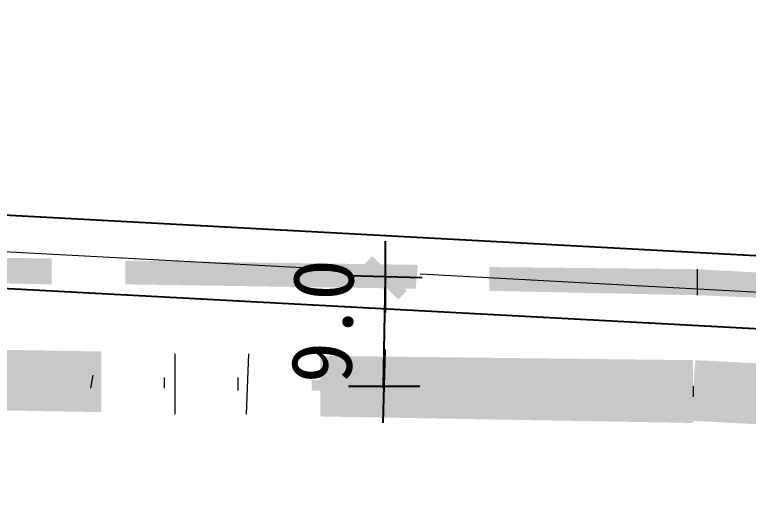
# Model space of a CAD drawing. Header units: millimetres. Extents: x 1542 to 2698, y 1376 to 2197.
# Drawn here: x 1645.4 to 1705.6, y 1775.2 to 1814.6 of the extents above; entities that cross this region are included whole.
import ezdxf

# ---------------------------------------------------------------- set-up
doc = ezdxf.new("R2010")
doc.units = ezdxf.units.MM
doc.linetypes.add('PDF_IMPORT', pattern=[1, 0.8, -0.2])
for name, color, linetype in [('PDF_0', 7, 'Continuous'), ('PDF_0-道路边线', 3, 'Continuous'), ('PDF_DM-尺寸标注', 7, 'Continuous'), ('PDF_ROAD-CENT', 6, 'Continuous'), ('PDF_文字', 5, 'Continuous'), ('PDF_绿线', 3, 'Continuous')]:
    doc.layers.add(name, color=color, linetype=linetype)
doc.styles.add('PDF SimSun', font='')
doc.styles.get('PDF SimSun').set_extended_font_data('SimSun')

msp = doc.modelspace()

# ---------------------------------------------------------------- hatches: boundary and pattern name
at = {"layer": 'PDF_0', "transparency": 33554559}
for color, points in [(2, [(1648.394, 1792.403), (1648.394, 1794.538), (1631.313, 1794.716), (1631.313, 1792.758)]), (2, [(1678.286, 1792.047), (1678.464, 1794.004), (1654.444, 1794.36), (1654.444, 1792.403)]), (256, [(1674.727, 1794.716), (1674.016, 1794.004), (1676.863, 1791.157), (1677.574, 1791.869)]), (2, [(1714.227, 1790.979), (1714.405, 1792.936), (1701.416, 1793.648), (1684.335, 1793.826), (1684.335, 1791.869), (1701.416, 1791.513)]), (1, [(1652.487, 1781.905), (1652.487, 1786.887), (1621.883, 1787.421), (1621.883, 1782.439)]), (1, [(1701.061, 1781.015), (1701.061, 1786.175), (1670.457, 1786.531), (1670.457, 1781.549)]), (256, [(1676.685, 1782.261), (1677.396, 1782.972), (1674.727, 1785.819), (1674.016, 1785.108)]), (1, [(1724.903, 1779.948), (1725.259, 1784.93), (1701.239, 1786.175), (1700.883, 1781.193)])]:
    msp.add_hatch(color=color, dxfattribs=at).paths.add_polyline_path(points)
at = {"layer": 'PDF_DM-尺寸标注', "transparency": 33554559}
msp.add_hatch(color=256, dxfattribs=at).paths.add_polyline_path([(1675.795, 1794.004), (1675.261, 1793.826), (1674.905, 1793.47), (1674.905, 1792.758), (1675.261, 1792.403), (1675.795, 1792.225), (1676.329, 1792.403), (1676.685, 1792.758), (1676.685, 1793.47), (1676.329, 1793.826)])
at = {"layer": 'PDF_绿线', "transparency": 33554559}
for points in [[(1597.685, 1785.819), (1597.685, 1784.752), (1645.725, 1784.04), (1645.725, 1784.93)], [(1669.745, 1784.574), (1669.745, 1783.684), (1701.061, 1783.15), (1746.076, 1780.837), (1746.076, 1781.727), (1701.061, 1784.04)]]:
    msp.add_hatch(color=256, dxfattribs=at).paths.add_polyline_path(points)

# ---------------------------------------------------------------- linework, layer by layer
at = {"layer": 'PDF_0', "lineweight": 25}
for points in [[(1675.795, 1795.961), (1675.795, 1790.09)], [(1678.82, 1792.936), (1672.77, 1793.114)], [(1675.617, 1781.015), (1675.795, 1787.065)], [(1672.77, 1784.04), (1678.642, 1784.04)]]:
    msp.add_lwpolyline(points, dxfattribs=at)
at = {"layer": 'PDF_0', "color": 2, "lineweight": 0}
msp.add_lwpolyline([(1701.416, 1791.513), (1701.416, 1793.648)], dxfattribs=at)
at = {"layer": 'PDF_0', "color": 1, "lineweight": 0}
for points in [[(1658.536, 1781.727), (1658.536, 1786.709)], [(1664.408, 1781.727), (1664.586, 1786.709)]]:
    msp.add_lwpolyline(points, dxfattribs=at)
at = {"layer": 'PDF_0-道路边线', "lineweight": 25}
msp.add_lwpolyline([(1602.311, 1794.36), (2033.072, 1771.229), (2169.898, 1711.446), (2558.847, 1690.45), (2569.878, 1894.177)], dxfattribs=at)
msp.add_lwpolyline([(1805.326, 1789.378), (1643.923, 1798.114, -0.414213), (1632.559, 1810.729), (1636.295, 1879.409)], format="xyb", dxfattribs=at)
at = {"layer": 'PDF_DM-尺寸标注', "lineweight": 25}
msp.add_lwpolyline([(1675.795, 1792.936), (1675.617, 1784.04), (1675.617, 1783.862)], dxfattribs=at)
at = {"layer": 'PDF_ROAD-CENT', "linetype": 'PDF_IMPORT', "lineweight": 0, "ltscale": 38.136194}
msp.add_lwpolyline([(1602.489, 1797.385), (2033.784, 1774.076), (2166.696, 1716.072), (2554.754, 1695.254), (2571.835, 2013.744), (2157.265, 2035.985), (2140.54, 1727.459)], dxfattribs=at)
at = {"layer": 'PDF_绿线', "lineweight": 0}
for points in [[(1651.775, 1784.93), (1651.597, 1783.862)], [(1657.646, 1784.752), (1657.646, 1783.862)], [(1663.696, 1784.752), (1663.696, 1783.684)], [(1701.061, 1784.04), (1701.061, 1783.15)]]:
    msp.add_lwpolyline(points, dxfattribs=at)

# ---------------------------------------------------------------- texts
at = {"layer": 'PDF_文字', "color": 7, "insert": (1673.098, 1784.219), "char_height": 5.0003, "attachment_point": 7, "rotation": 88.82994, "style": 'PDF SimSun'}
msp.add_mtext('9.0', dxfattribs=at)

doc.saveas('drawing.dxf')
